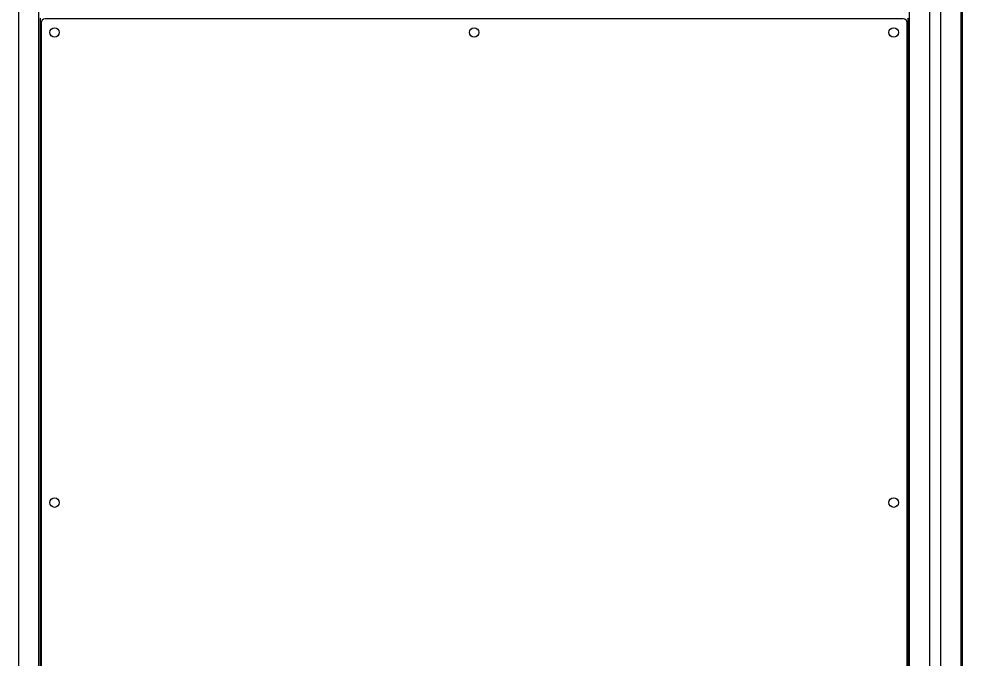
# Model space of a CAD drawing. Extents: x -80 to 56020, y 18240 to 42185.
# Drawn here: x 3463.6 to 3533.2, y 20781.8 to 20829.1 of the extents above; entities that cross this region are included whole.
import ezdxf

# ---------------------------------------------------------------- set-up
doc = ezdxf.new("R2010")
doc.units = 0
doc.header["$LTSCALE"] = 200
doc.layers.add('緯穎生產設備', color=7, linetype='Continuous')

# ---------------------------------------------------------------- blocks, each defined once
blk = doc.blocks.new('A$C202b4087')
for p, q in [((156.035, 23.05), (156.035, 170.05)), ((157.52, 23.05), (157.52, 170.05)), ((221.72, 166.05), (221.72, 27.05)), ((223.205, 166.05), (223.205, 27.05)), ((224.035, 166.05), (224.035, 27.05)), ((225.52, 166.05), (225.52, 27.05)), ((225.62, 166.05), (225.62, 27.05)), ((157.62, 23.05), (157.62, 94.55)), ((157.67, 94.2), (157.67, 23.4)), ((221.27, 94.5), (157.97, 94.5)), ((181.62, 94.5), (181.62, 94.55)), ((182.62, 94.55), (182.62, 94.5)), ((182.62, 94.5), (182.62, 94.55)), ((182.62, 94.5), (182.62, 94.55)), ((182.67, 94.5), (182.67, 94.55)), ((183.8, 94.5), (183.8, 94.55)), ((184.44, 94.5), (184.44, 94.55)), ((185.569, 94.5), (185.569, 94.55)), ((185.619, 94.5), (185.619, 94.55)), ((185.62, 94.5), (185.62, 94.55)), ((185.62, 94.5), (185.62, 94.55)), ((201.12, 94.55), (201.12, 94.5)), ((202.32, 94.55), (202.32, 94.5)), ((203.92, 94.5), (203.92, 94.55)), ((205.87, 94.5), (205.87, 94.55)), ((206.07, 94.5), (206.07, 94.55)), ((206.17, 94.5), (206.17, 94.55)), ((206.72, 94.5), (206.72, 94.55)), ((219.02, 94.5), (219.02, 94.55)), ((219.57, 94.5), (219.57, 94.55)), ((219.67, 94.5), (219.67, 94.55)), ((219.87, 94.5), (219.87, 94.55)), ((221.12, 94.5), (221.12, 94.55)), ((221.57, 27.6), (221.57, 94.2)), ((221.62, 94.55), (221.62, 27.05))]:
    blk.add_line(p, q)
for centre in [(158.67, 93.5), (189.62, 93.5), (220.57, 93.5), (158.67, 58.8), (220.57, 58.8)]:
    blk.add_circle(centre, 0.35)
for centre, start, end in [((157.97, 94.2), 90, 180), ((221.27, 94.2), 0, 90)]:
    blk.add_arc(centre, 0.3, start, end)

msp = doc.modelspace()

# ---------------------------------------------------------------- block references
at = {"layer": '緯穎生產設備'}
msp.add_blockref('A$C202b4087', (3307.58, 20734.57), dxfattribs=at)

doc.saveas('drawing.dxf')
